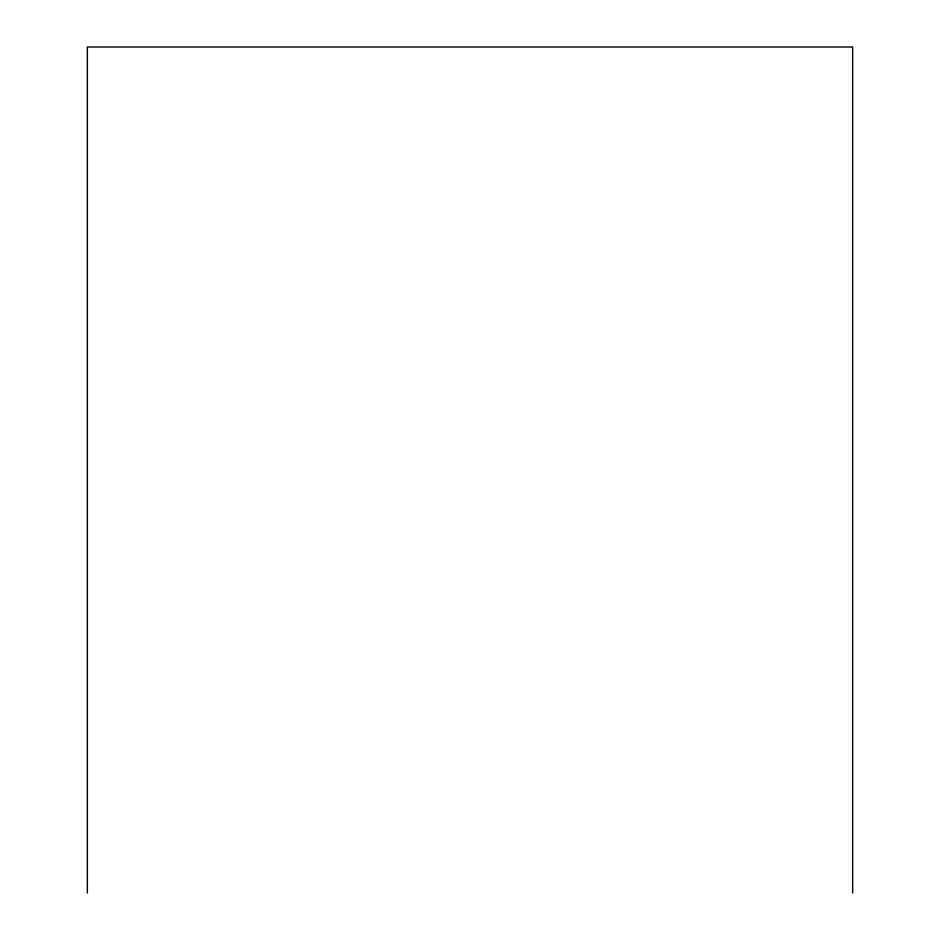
<?xml version="1.0" encoding="UTF-8"?>
<svg xmlns="http://www.w3.org/2000/svg" width="940" height="940" viewBox="0 0 940 940"><rect width="100%" height="100%" fill="white"/><g stroke="black" fill="none" stroke-linecap="round" stroke-linejoin="round"><path stroke-width="1.41" d="M852.65 893L852.65 47L87.35 47L87.35 893"/></g></svg>
